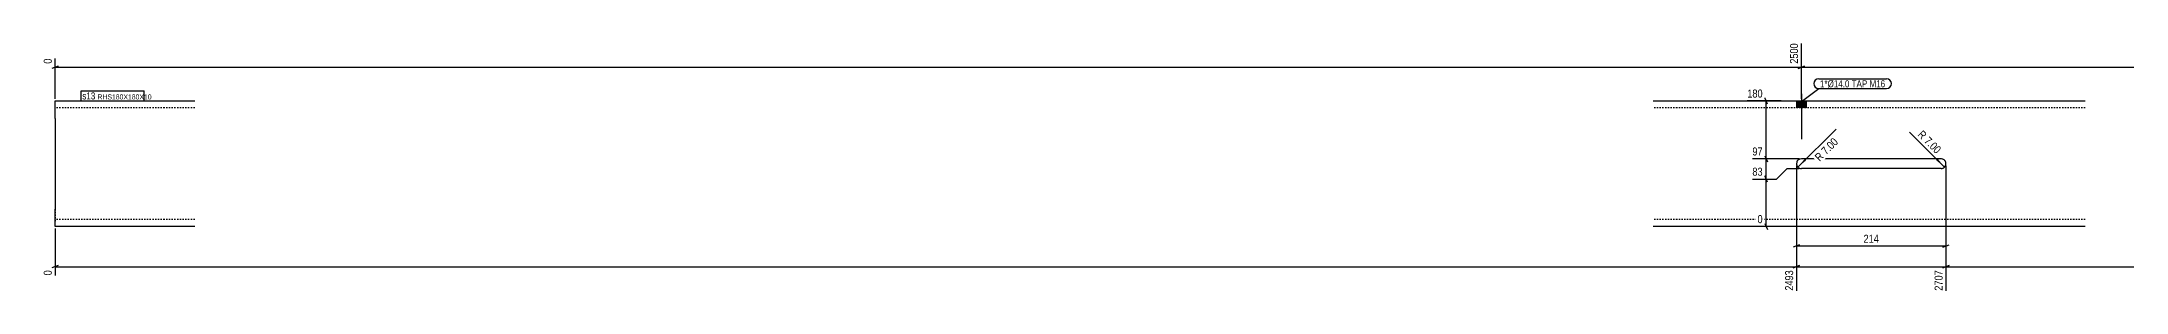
# Model space of a CAD drawing. Header units: millimetres. Extents: x 7 to 17818, y 7 to 366.
# Drawn here: x 7 to 2991, y 7 to 366 of the extents above; entities that cross this region are included whole.
import ezdxf

# ---------------------------------------------------------------- set-up
doc = ezdxf.new("R2010")
doc.units = ezdxf.units.MM
doc.linetypes.add('DXK_LINE_DOT2', pattern=[3.9198, 1.9599, -1.9599])
for name, color, linetype in [('MÅLSÆTNING', 7, 'Continuous'), ('STÅL', 7, 'Continuous'), ('TEKST', 7, 'Continuous')]:
    doc.layers.add(name, color=color, linetype=linetype)
doc.styles.add('Arial Narrow', font='ARIALN.TTF', dxfattribs={"height": 0.2})

msp = doc.modelspace()

# ---------------------------------------------------------------- hatches: boundary and pattern name
at = {"layer": 'MÅLSÆTNING', "linetype": 'Continuous'}
for points in [[(2532.5, 195.6), (2520.8, 186.1), (2530.4, 197.7)], [(2721.2, 197.7), (2730.8, 186.1), (2719.1, 195.6)]]:
    msp.add_hatch(color=7, dxfattribs=at).paths.add_polyline_path(points)
at = {"layer": 'STÅL', "linetype": 'Continuous'}
msp.add_hatch(color=3, dxfattribs=at).paths.add_polyline_path([(2532.8, 281), (2518.8, 281), (2518.8, 271), (2532.8, 271)])

# ---------------------------------------------------------------- linework, layer by layer
at = {"layer": 'MÅLSÆTNING', "color": 7, "linetype": 'Continuous'}
for p, q in [((2525.8, 284), (2525.8, 363.5)), ((2525.8, 284), (2525.8, 363.5)), ((30.3, 331), (21.3, 327.4)), ((25.8, 284), (25.8, 341.6)), ((25.8, 329.2), (2525.8, 329.2)), ((2530.3, 331), (2521.3, 327.4)), ((2521.3, 327.4), (2530.3, 331)), ((2525.8, 329.2), (5875.5, 329.2)), ((2496.9, 281), (2448.4, 281)), ((2477.2, 276.5), (2473.6, 285.5)), ((2475.4, 198), (2475.4, 281)), ((2520.8, 186.1), (2575.4, 240.5)), ((2730.8, 186.1), (2680.5, 236.2)), ((2522.8, 198), (2455.7, 198)), ((2522.8, 198), (2455.7, 198)), ((2473.6, 202.5), (2477.2, 193.5)), ((2473.6, 202.5), (2477.2, 193.5)), ((2475.4, 169), (2475.4, 198)), ((2490.4, 169), (2505.4, 184)), ((2490.4, 169), (2505.4, 184)), ((2505.4, 184), (2522.8, 184)), ((2505.4, 184), (2522.8, 184)), ((2518.8, 188), (2518.8, 63.5)), ((2518.8, 188), (2518.8, 9)), ((2518.8, 188), (2518.8, 9)), ((2732.8, 188), (2732.8, 63.5)), ((2732.8, 188), (2732.8, 9)), ((2732.8, 188), (2732.8, 9)), ((2455.7, 169), (2490.4, 169)), ((2455.7, 169), (2490.4, 169)), ((2477.2, 164.5), (2473.6, 173.5)), ((2477.2, 164.5), (2473.6, 173.5)), ((2475.4, 101), (2475.4, 169)), ((25.8, 98), (25.8, 30.9)), ((2500.3, 101), (2463, 101)), ((2473.6, 105.5), (2477.2, 96.5)), ((2523.3, 74.9), (2514.3, 71.3)), ((2518.8, 73.1), (2732.8, 73.1)), ((2728.3, 71.3), (2737.3, 74.9)), ((30.3, 45.2), (21.3, 41.6)), ((25.8, 43.4), (2518.8, 43.4)), ((2523.3, 45.2), (2514.3, 41.6)), ((2514.3, 41.6), (2523.3, 45.2)), ((2518.8, 43.4), (2732.8, 43.4)), ((2737.3, 45.2), (2728.3, 41.6)), ((2728.3, 41.6), (2737.3, 45.2)), ((2732.8, 43.4), (5838.4, 43.4))]:
    msp.add_line(p, q, dxfattribs=at)
for centre, start, end in [((2525.8, 191), 179.9181, 270.0006), ((2725.8, 191), 270, 0.0819)]:
    msp.add_arc(centre, 7, start, end, dxfattribs=at)
at = {"layer": 'STÅL', "color": 2, "linetype": 'Continuous'}
for p, q in [((25.8, 256), (25.8, 281)), ((25.8, 281), (225.8, 281)), ((2313.8, 281), (2932.3, 281)), ((25.8, 256), (25.8, 126)), ((2525.8, 198), (2523.1, 197.5)), ((2523.1, 184.6), (2525.8, 184)), ((2725.8, 198), (2525.8, 198)), ((2725.8, 184), (2525.8, 184)), ((2728.5, 197.5), (2725.8, 198)), ((2725.8, 184), (2728.5, 184.6)), ((25.8, 108.4), (25.8, 126)), ((25.8, 101), (25.8, 108.4)), ((225.8, 101), (25.8, 101)), ((2932.3, 101), (2313.8, 101))]:
    msp.add_line(p, q, dxfattribs=at)
at = {"layer": 'STÅL', "color": 7, "linetype": 'DXK_LINE_DOT2'}
for p, q in [((225.8, 271), (25.8, 271)), ((2932.3, 271), (2313.8, 271)), ((2525.8, 198), (2523.1, 197.5)), ((2523.1, 184.6), (2525.8, 184)), ((2728.5, 197.5), (2725.8, 198)), ((2725.8, 184), (2728.5, 184.6)), ((25.8, 126), (25.8, 108.4)), ((225.8, 111), (25.8, 111)), ((2932.3, 111), (2313.8, 111))]:
    msp.add_line(p, q, dxfattribs=at)
at = {"layer": 'STÅL', "color": 3, "linetype": 'Continuous'}
for p, q in [((2518.8, 281), (2518.8, 271)), ((2525.8, 291), (2525.8, 226)), ((2532.8, 281), (2532.8, 271))]:
    msp.add_line(p, q, dxfattribs=at)
at = {"layer": 'STÅL', "color": 2, "linetype": 'Continuous'}
for centre, start, end in [((2525.8, 191), 112.5, 247.5), ((2725.8, 191), 292.5, 67.5)]:
    msp.add_arc(centre, 7, start, end, dxfattribs=at)
at = {"layer": 'STÅL', "color": 7, "linetype": 'DXK_LINE_DOT2'}
for centre, start, end in [((2525.8, 191), 112.5, 247.5), ((2725.8, 191), 292.5, 67.5)]:
    msp.add_arc(centre, 7, start, end, dxfattribs=at)

# ---------------------------------------------------------------- wipeouts: each hides what was drawn before it
at = {"color": 0}
msp.add_wipeout([(2645.9, 300.5), (2645.9, 311), (2552.5, 311), (2552.5, 300.5)], dxfattribs=at).dxf.layer = 'TEKST'

# ---------------------------------------------------------------- next in the draw order: wipeouts: each hides what was drawn before it
at = {"color": 0, "linetype": 'Continuous'}
for points in [[(2523.4, 365.9), (2506.6, 365.9), (2506.6, 331.9), (2523.4, 331.9)], [(23.4, 344), (6.6, 344), (6.6, 331.9), (23.4, 331.9)], [(2472.7, 283.4), (2472.7, 300.2), (2446, 300.2), (2446, 283.4)], [(2472.7, 200.4), (2472.7, 217.2), (2453.3, 217.2), (2453.3, 200.4)], [(2472.7, 103.4), (2472.7, 120.2), (2460.6, 120.2), (2460.6, 103.4)], [(23.4, 40.6), (6.6, 40.6), (6.6, 28.5), (23.4, 28.5)], [(2516.4, 40.6), (2499.6, 40.6), (2499.6, 6.6), (2516.4, 6.6)], [(2730.4, 40.6), (2713.6, 40.6), (2713.6, 6.6), (2730.4, 6.6)]]:
    msp.add_wipeout(points, dxfattribs=at).dxf.layer = 'MÅLSÆTNING'
at = {"color": 0}
for points, layer in [([(2719, 201), (2730.8, 212.9), (2700, 243.7), (2688.1, 231.8)], 'MÅLSÆTNING'), ([(2582.8, 221), (2570.9, 232.9), (2540.1, 202.2), (2552, 190.3)], 'MÅLSÆTNING'), ([(2639.2, 75.3), (2639.2, 92.1), (2612.4, 92.1), (2612.4, 75.3)], 'MÅLSÆTNING'), ([(2645.9, 300.5), (2645.9, 311), (2552.5, 311), (2552.5, 300.5)], 'TEKST'), ([(83.3, 283.1), (83.3, 293.6), (64.8, 293.6), (64.8, 283.1)], 'TEKST')]:
    msp.add_wipeout(points, dxfattribs=at).dxf.layer = layer

# ---------------------------------------------------------------- next in the draw order: linework, layer by layer
at = {"layer": 'TEKST', "color": 7, "linetype": 'Continuous'}
for p, q in [((2525.8, 280.3), (2550.7, 298.7)), ((2550.7, 312.8), (2647.7, 312.8)), ((2550.7, 298.7), (2647.7, 298.7))]:
    msp.add_line(p, q, dxfattribs=at)
for centre, start, end in [((2550.7, 305.8), 90, 270), ((2647.7, 305.8), 270, 90)]:
    msp.add_arc(centre, 7.05, start, end, dxfattribs=at)

# ---------------------------------------------------------------- next in the draw order: texts
at = {"layer": 'MÅLSÆTNING', "color": 3, "linetype": 'Continuous', "style": 'Arial Narrow'}
for s, height, p in [('2500', 11.45, (2521, 334.3)), ('0', 11.5, (21, 334.3)), ('0', 11.5, (21, 30.9)), ('2493', 11.45, (2514, 9)), ('2707', 11.45, (2728, 9))]:
    msp.add_text(s, height=height, rotation=90.0002, dxfattribs=at).set_placement(p)
for s, height, p in [('180', 11.45, (2448.4, 285.8)), ('97', 11.45, (2455.7, 202.8)), ('0', 11.5, (2463, 105.8))]:
    msp.add_text(s, height=height, dxfattribs=at).set_placement(p)
at = {"layer": 'MÅLSÆTNING', "color": 3, "style": 'Arial Narrow'}
for rotation, p in [(-44.96, (2691.5, 231.8)), (44.96, (2552, 193.7))]:
    msp.add_text('R 7.00', height=11.45, rotation=rotation, dxfattribs=at).set_placement(p)
msp.add_text('214', height=11.45, dxfattribs=at).set_placement((2614.8, 77.7))
at = {"layer": 'TEKST', "color": 3, "style": 'Arial Narrow'}
msp.add_text('1*Ø14.0 TAP M16', height=10.021, dxfattribs=at).set_placement((2552.5, 300.5))

# ---------------------------------------------------------------- next in the draw order: wipeouts: each hides what was drawn before it
at = {"color": 0}
msp.add_wipeout([(83.3, 283.1), (83.3, 293.6), (64.8, 293.6), (64.8, 283.1)], dxfattribs=at).dxf.layer = 'TEKST'

# ---------------------------------------------------------------- next in the draw order: linework, layer by layer
at = {"layer": 'TEKST', "color": 7, "linetype": 'Continuous'}
msp.add_line((63, 281.3), (63, 295.4), dxfattribs=at)

# ---------------------------------------------------------------- next in the draw order: wipeouts: each hides what was drawn before it
at = {"color": 0, "linetype": 'Continuous'}
msp.add_wipeout([(2472.7, 171.4), (2472.7, 188.2), (2453.3, 188.2), (2453.3, 171.4)], dxfattribs=at).dxf.layer = 'MÅLSÆTNING'
at = {"color": 0}
msp.add_wipeout([(151.4, 283.1), (151.4, 290.6), (86.5, 290.6), (86.5, 283.1)], dxfattribs=at).dxf.layer = 'TEKST'

# ---------------------------------------------------------------- next in the draw order: texts
at = {"layer": 'MÅLSÆTNING', "color": 3, "linetype": 'Continuous', "style": 'Arial Narrow'}
msp.add_text('83', height=11.45, dxfattribs=at).set_placement((2455.7, 173.8))

# ---------------------------------------------------------------- next in the draw order: wipeouts: each hides what was drawn before it
at = {"color": 0}
msp.add_wipeout([(151.4, 283.1), (151.4, 290.6), (86.5, 290.6), (86.5, 283.1)], dxfattribs=at).dxf.layer = 'TEKST'

# ---------------------------------------------------------------- next in the draw order: linework, layer by layer
at = {"layer": 'TEKST', "color": 7, "linetype": 'Continuous'}
for p, q in [((63, 295.4), (153.2, 295.4)), ((63, 281.3), (153.2, 281.3)), ((153.2, 281.3), (153.2, 295.4))]:
    msp.add_line(p, q, dxfattribs=at)

# ---------------------------------------------------------------- next in the draw order: texts
at = {"layer": 'TEKST', "color": 3, "style": 'Arial Narrow'}
for s, height, p in [('s13', 10.02, (64.8, 283.1)), ('RHS180X180X10', 7.158, (86.5, 283.1))]:
    msp.add_text(s, height=height, dxfattribs=at).set_placement(p)

doc.saveas('drawing.dxf')
